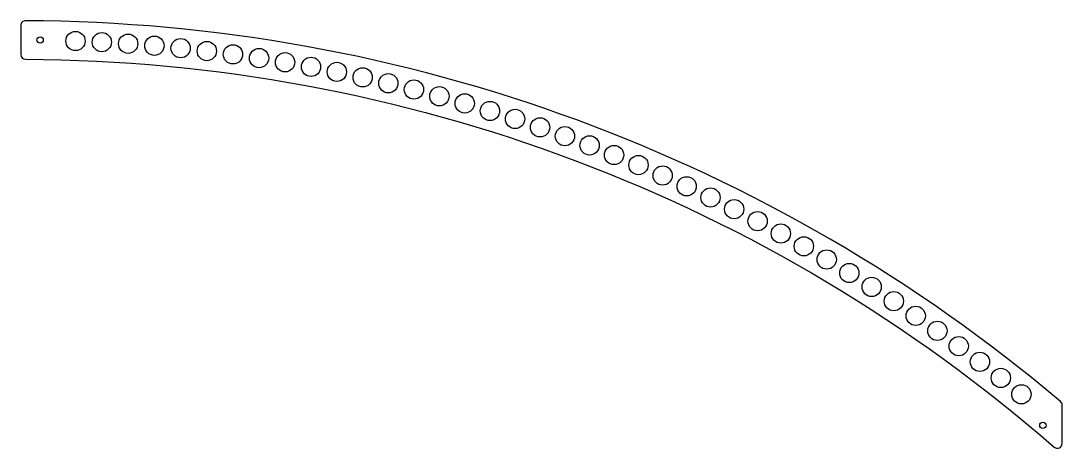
# Model space of a CAD drawing. Header units: inches. Extents: x 0 to 27, y -7.1 to 4.
import ezdxf

# ---------------------------------------------------------------- set-up
doc = ezdxf.new("R2010")
doc.units = ezdxf.units.IN
doc.header["$MEASUREMENT"] = 0

msp = doc.modelspace()

# ---------------------------------------------------------------- linework, layer by layer
msp.add_lwpolyline([(0.125, 4, 0.415252), (0, 3.875), (0, 3.125, 0.413157), (0.125, 3, -0.180522), (26.793, -7.063, 0.644076), (27, -6.969), (27, -5.98, 0.220582), (26.956, -5.884, 0.176507)], format="xyb", close=True)
for centre, radius in [((0.5, 3.5), 0.0815), ((1.417, 3.475), 0.25), ((2.1, 3.445), 0.25), ((2.782, 3.405), 0.25), ((3.463, 3.353), 0.25), ((4.143, 3.289), 0.25), ((4.823, 3.215), 0.25), ((5.5, 3.129), 0.25), ((6.177, 3.032), 0.25), ((6.851, 2.923), 0.25), ((7.524, 2.804), 0.25), ((8.194, 2.674), 0.25), ((8.863, 2.532), 0.25), ((9.529, 2.379), 0.25), ((10.192, 2.216), 0.25), ((10.852, 2.041), 0.25), ((11.51, 1.856), 0.25), ((12.164, 1.659), 0.25), ((12.815, 1.452), 0.25), ((13.463, 1.234), 0.25), ((14.107, 1.005), 0.25), ((14.747, 0.766), 0.25), ((15.382, 0.516), 0.25), ((16.014, 0.256), 0.25), ((16.641, -0.015), 0.25), ((17.264, -0.296), 0.25), ((17.882, -0.587), 0.25), ((18.495, -0.889), 0.25), ((19.103, -1.2), 0.25), ((19.706, -1.522), 0.25), ((20.303, -1.854), 0.25), ((20.895, -2.195), 0.25), ((21.481, -2.546), 0.25), ((22.061, -2.907), 0.25), ((22.635, -3.278), 0.25), ((23.203, -3.658), 0.25), ((23.764, -4.047), 0.25), ((24.319, -4.445), 0.25), ((24.867, -4.853), 0.25), ((25.409, -5.269), 0.25), ((25.943, -5.695), 0.25), ((26.5, -6.5), 0.0815)]:
    msp.add_circle(centre, radius)

doc.saveas('drawing.dxf')
